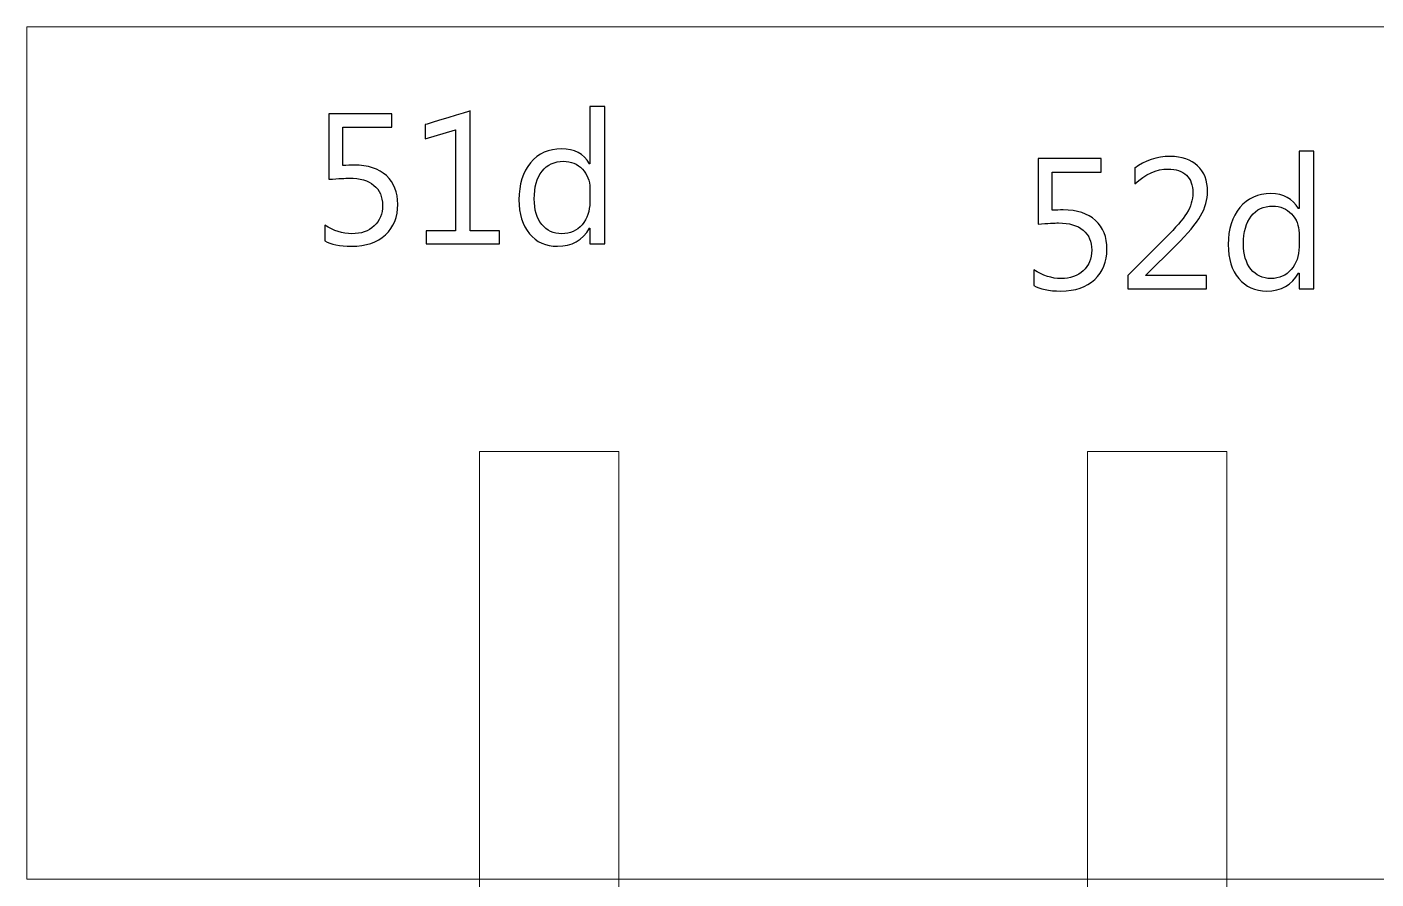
# Model space of a CAD drawing. Header units: centimetres. Extents: x -19.4 to 19.9, y -26.5 to 22.7.
# Drawn here: x 0.096 to 3.168, y 0.977 to 2.917 of the extents above; entities that cross this region are included whole.
import ezdxf

# ---------------------------------------------------------------- set-up
doc = ezdxf.new("R2010")
doc.units = ezdxf.units.CM
doc.header["$MEASUREMENT"] = 0
doc.layers.add('Camada 1', color=7, linetype='Continuous')

msp = doc.modelspace()

# ---------------------------------------------------------------- linework, layer by layer
at = {"layer": 'Camada 1', "color": 7, "lineweight": 9}
for points in [[(0.09623, 0.97706), (7.98655, 0.97706), (7.98655, 2.9174), (0.09623, 2.9174), (0.09623, 0.97706)], [(1.12695, 0.02724), (1.44435, 0.02724), (1.44435, 1.95096), (1.12695, 1.95096), (1.12695, 0.02724)], [(2.51095, 0.02724), (2.82835, 0.02724), (2.82835, 1.95096), (2.51095, 1.95096), (2.51095, 0.02724)]]:
    msp.add_lwpolyline(points, close=True, dxfattribs=at)
at = {"layer": 'Camada 1', "color": 7}
for points, knots in [([(1.41177, 2.4232), (1.41177, 2.4232), (1.3779, 2.4232), (1.3779, 2.4232), (1.3779, 2.4232), (1.3779, 2.4232), (1.3779, 2.4589), (1.3779, 2.4589), (1.3779, 2.4589), (1.3779, 2.4589), (1.37705, 2.4589), (1.37705, 2.4589), (1.37705, 2.4589), (1.36139, 2.43174), (1.33712, 2.41812), (1.30431, 2.41812), (1.30431, 2.41812), (1.27771, 2.41812), (1.2564, 2.42757), (1.24046, 2.44655), (1.24046, 2.44655), (1.22458, 2.46553), (1.21661, 2.49136), (1.21661, 2.5241), (1.21661, 2.5241), (1.21661, 2.55909), (1.22543, 2.58717), (1.24307, 2.60827), (1.24307, 2.60827), (1.2607, 2.62937), (1.2842, 2.63995), (1.31355, 2.63995), (1.31355, 2.63995), (1.34269, 2.63995), (1.36379, 2.62859), (1.37705, 2.6058), (1.37705, 2.6058), (1.37705, 2.6058), (1.3779, 2.6058), (1.3779, 2.6058), (1.3779, 2.6058), (1.3779, 2.6058), (1.3779, 2.73647), (1.3779, 2.73647), (1.3779, 2.73647), (1.3779, 2.73647), (1.41177, 2.73647), (1.41177, 2.73647), (1.41177, 2.73647), (1.41177, 2.73647), (1.41177, 2.4232), (1.41177, 2.4232)], [0, 0, 0, 0, 0.0714286, 0.0714286, 0.0714286, 0.0714286, 0.1428571, 0.1428571, 0.1428571, 0.1428572, 0.2142857, 0.2142857, 0.2142857, 0.2142857, 0.2857143, 0.2857143, 0.2857143, 0.2857143, 0.3571429, 0.3571429, 0.3571429, 0.3571429, 0.4285714, 0.4285714, 0.4285714, 0.4285714, 0.5, 0.5, 0.5, 0.5, 0.5714286, 0.5714286, 0.5714286, 0.5714286, 0.6428571, 0.6428571, 0.6428571, 0.6428572, 0.7142857, 0.7142857, 0.7142857, 0.7142857, 0.7857143, 0.7857143, 0.7857143, 0.7857143, 0.8571429, 0.8571429, 0.8571429, 0.8571429, 1, 1, 1, 1]), ([(0.77422, 2.4304), (0.77422, 2.4304), (0.77422, 2.46638), (0.77422, 2.46638), (0.77422, 2.46638), (0.79447, 2.45312), (0.81507, 2.44648), (0.83602, 2.44648), (0.83602, 2.44648), (0.85698, 2.44648), (0.87384, 2.45241), (0.88668, 2.46426), (0.88668, 2.46426), (0.89946, 2.47605), (0.90588, 2.49178), (0.90588, 2.51133), (0.90588, 2.51133), (0.90588, 2.53073), (0.89931, 2.5459), (0.88626, 2.55676), (0.88626, 2.55676), (0.87314, 2.56763), (0.85444, 2.57306), (0.83003, 2.57306), (0.83003, 2.57306), (0.82177, 2.57306), (0.80625, 2.57222), (0.78353, 2.57059), (0.78353, 2.57059), (0.78353, 2.57059), (0.78353, 2.71954), (0.78353, 2.71954), (0.78353, 2.71954), (0.78353, 2.71954), (0.92704, 2.71954), (0.92704, 2.71954), (0.92704, 2.71954), (0.92704, 2.71954), (0.92704, 2.68906), (0.92704, 2.68906), (0.92704, 2.68906), (0.92704, 2.68906), (0.8157, 2.68906), (0.8157, 2.68906), (0.8157, 2.68906), (0.8157, 2.68906), (0.8157, 2.60185), (0.8157, 2.60185), (0.8157, 2.60185), (0.82481, 2.60241), (0.8332, 2.6027), (0.84096, 2.6027), (0.84096, 2.6027), (0.87264, 2.6027), (0.8972, 2.59472), (0.91455, 2.57885), (0.91455, 2.57885), (0.93191, 2.56297), (0.94059, 2.54117), (0.94059, 2.51351), (0.94059, 2.51351), (0.94059, 2.48487), (0.93128, 2.46179), (0.91258, 2.44437), (0.91258, 2.44437), (0.89388, 2.42687), (0.8682, 2.41812), (0.83567, 2.41812), (0.83567, 2.41812), (0.80823, 2.41812), (0.78776, 2.42221), (0.77422, 2.4304)], [0, 0, 0, 0, 0.0526316, 0.0526316, 0.0526316, 0.0526316, 0.1052632, 0.1052632, 0.1052632, 0.1052632, 0.1578947, 0.1578947, 0.1578947, 0.1578947, 0.2105263, 0.2105263, 0.2105263, 0.2105263, 0.2631579, 0.2631579, 0.2631579, 0.2631579, 0.3157895, 0.3157895, 0.3157895, 0.3157895, 0.3684211, 0.3684211, 0.3684211, 0.3684211, 0.4210526, 0.4210526, 0.4210526, 0.4210526, 0.4736842, 0.4736842, 0.4736842, 0.4736842, 0.5263158, 0.5263158, 0.5263158, 0.5263158, 0.5789474, 0.5789474, 0.5789474, 0.5789474, 0.6315789, 0.6315789, 0.6315789, 0.631579, 0.6842105, 0.6842105, 0.6842105, 0.6842105, 0.7368421, 0.7368421, 0.7368421, 0.7368421, 0.7894737, 0.7894737, 0.7894737, 0.7894737, 0.8421053, 0.8421053, 0.8421053, 0.8421053, 0.8947368, 0.8947368, 0.8947368, 0.8947369, 1, 1, 1, 1]), ([(1.17258, 2.4232), (1.17258, 2.4232), (1.00494, 2.4232), (1.00494, 2.4232), (1.00494, 2.4232), (1.00494, 2.4232), (1.00494, 2.45283), (1.00494, 2.45283), (1.00494, 2.45283), (1.00494, 2.45283), (1.07182, 2.45283), (1.07182, 2.45283), (1.07182, 2.45283), (1.07182, 2.45283), (1.07182, 2.68327), (1.07182, 2.68327), (1.07182, 2.68327), (1.07182, 2.68327), (1.00324, 2.66281), (1.00324, 2.66281), (1.00324, 2.66281), (1.00324, 2.66281), (1.00324, 2.69498), (1.00324, 2.69498), (1.00324, 2.69498), (1.00324, 2.69498), (1.10569, 2.72631), (1.10569, 2.72631), (1.10569, 2.72631), (1.10569, 2.72631), (1.10569, 2.45283), (1.10569, 2.45283), (1.10569, 2.45283), (1.10569, 2.45283), (1.17258, 2.45283), (1.17258, 2.45283), (1.17258, 2.45283), (1.17258, 2.45283), (1.17258, 2.4232), (1.17258, 2.4232)], [0, 0, 0, 0, 0.0909091, 0.0909091, 0.0909091, 0.0909091, 0.1818182, 0.1818182, 0.1818182, 0.1818182, 0.2727273, 0.2727273, 0.2727273, 0.2727273, 0.3636364, 0.3636364, 0.3636364, 0.3636364, 0.4545455, 0.4545455, 0.4545455, 0.4545455, 0.5454545, 0.5454545, 0.5454545, 0.5454546, 0.6363636, 0.6363636, 0.6363636, 0.6363636, 0.7272727, 0.7272727, 0.7272727, 0.7272727, 0.8181818, 0.8181818, 0.8181818, 0.8181818, 1, 1, 1, 1]), ([(1.3779, 2.51887), (1.3779, 2.51887), (1.3779, 2.5502), (1.3779, 2.5502), (1.3779, 2.5502), (1.3779, 2.56735), (1.37225, 2.58188), (1.36097, 2.59374), (1.36097, 2.59374), (1.34961, 2.60566), (1.33528, 2.61159), (1.31793, 2.61159), (1.31793, 2.61159), (1.29725, 2.61159), (1.28095, 2.60397), (1.2691, 2.5888), (1.2691, 2.5888), (1.25725, 2.57356), (1.25132, 2.55253), (1.25132, 2.52572), (1.25132, 2.52572), (1.25132, 2.50124), (1.25704, 2.4819), (1.2684, 2.46772), (1.2684, 2.46772), (1.27976, 2.45354), (1.295, 2.44648), (1.31419, 2.44648), (1.31419, 2.44648), (1.3331, 2.44648), (1.34841, 2.45333), (1.36019, 2.46702), (1.36019, 2.46702), (1.37197, 2.4807), (1.3779, 2.49799), (1.3779, 2.51887)], [0, 0, 0, 0, 0.1, 0.1, 0.1, 0.1, 0.2, 0.2, 0.2, 0.2, 0.3, 0.3, 0.3, 0.3, 0.4, 0.4, 0.4, 0.4, 0.5, 0.5, 0.5, 0.5, 0.6, 0.6, 0.6, 0.6, 0.7, 0.7, 0.7, 0.7, 0.8, 0.8, 0.8, 0.8, 1, 1, 1, 1]), ([(2.38922, 2.3284), (2.38922, 2.3284), (2.38922, 2.36438), (2.38922, 2.36438), (2.38922, 2.36438), (2.40947, 2.35112), (2.43007, 2.34448), (2.45102, 2.34448), (2.45102, 2.34448), (2.47198, 2.34448), (2.48884, 2.35041), (2.50168, 2.36226), (2.50168, 2.36226), (2.51446, 2.37405), (2.52088, 2.38978), (2.52088, 2.40933), (2.52088, 2.40933), (2.52088, 2.42873), (2.51431, 2.4439), (2.50126, 2.45476), (2.50126, 2.45476), (2.48814, 2.46563), (2.46944, 2.47106), (2.44503, 2.47106), (2.44503, 2.47106), (2.43677, 2.47106), (2.42125, 2.47022), (2.39853, 2.46859), (2.39853, 2.46859), (2.39853, 2.46859), (2.39853, 2.61754), (2.39853, 2.61754), (2.39853, 2.61754), (2.39853, 2.61754), (2.54204, 2.61754), (2.54204, 2.61754), (2.54204, 2.61754), (2.54204, 2.61754), (2.54204, 2.58706), (2.54204, 2.58706), (2.54204, 2.58706), (2.54204, 2.58706), (2.4307, 2.58706), (2.4307, 2.58706), (2.4307, 2.58706), (2.4307, 2.58706), (2.4307, 2.49985), (2.4307, 2.49985), (2.4307, 2.49985), (2.43981, 2.50041), (2.4482, 2.5007), (2.45596, 2.5007), (2.45596, 2.5007), (2.48764, 2.5007), (2.5122, 2.49272), (2.52955, 2.47685), (2.52955, 2.47685), (2.54691, 2.46097), (2.55559, 2.43917), (2.55559, 2.41151), (2.55559, 2.41151), (2.55559, 2.38287), (2.54628, 2.35979), (2.52758, 2.34237), (2.52758, 2.34237), (2.50888, 2.32487), (2.4832, 2.31612), (2.45067, 2.31612), (2.45067, 2.31612), (2.42323, 2.31612), (2.40276, 2.32021), (2.38922, 2.3284)], [0, 0, 0, 0, 0.0526316, 0.0526316, 0.0526316, 0.0526316, 0.1052632, 0.1052632, 0.1052632, 0.1052632, 0.1578947, 0.1578947, 0.1578947, 0.1578947, 0.2105263, 0.2105263, 0.2105263, 0.2105263, 0.2631579, 0.2631579, 0.2631579, 0.2631579, 0.3157895, 0.3157895, 0.3157895, 0.3157895, 0.3684211, 0.3684211, 0.3684211, 0.3684211, 0.4210526, 0.4210526, 0.4210526, 0.4210526, 0.4736842, 0.4736842, 0.4736842, 0.4736842, 0.5263158, 0.5263158, 0.5263158, 0.5263158, 0.5789474, 0.5789474, 0.5789474, 0.5789474, 0.6315789, 0.6315789, 0.6315789, 0.631579, 0.6842105, 0.6842105, 0.6842105, 0.6842105, 0.7368421, 0.7368421, 0.7368421, 0.7368421, 0.7894737, 0.7894737, 0.7894737, 0.7894737, 0.8421053, 0.8421053, 0.8421053, 0.8421053, 0.8947368, 0.8947368, 0.8947368, 0.8947369, 1, 1, 1, 1]), ([(2.78208, 2.3212), (2.78208, 2.3212), (2.60343, 2.3212), (2.60343, 2.3212), (2.60343, 2.3212), (2.60343, 2.3212), (2.60343, 2.35126), (2.60343, 2.35126), (2.60343, 2.35126), (2.60343, 2.35126), (2.68979, 2.4379), (2.68979, 2.4379), (2.68979, 2.4379), (2.71187, 2.45998), (2.72761, 2.47833), (2.73699, 2.49301), (2.73699, 2.49301), (2.74645, 2.50768), (2.75117, 2.52342), (2.75117, 2.54007), (2.75117, 2.54007), (2.75117, 2.55714), (2.7463, 2.57041), (2.7365, 2.57979), (2.7365, 2.57979), (2.72669, 2.58917), (2.71279, 2.59383), (2.69473, 2.59383), (2.69473, 2.59383), (2.66827, 2.59383), (2.64294, 2.58254), (2.61867, 2.55996), (2.61867, 2.55996), (2.61867, 2.55996), (2.61867, 2.59552), (2.61867, 2.59552), (2.61867, 2.59552), (2.64181, 2.61359), (2.66876, 2.62262), (2.69945, 2.62262), (2.69945, 2.62262), (2.72591, 2.62262), (2.74673, 2.61542), (2.7619, 2.6011), (2.7619, 2.6011), (2.77707, 2.58678), (2.78462, 2.56751), (2.78462, 2.54338), (2.78462, 2.54338), (2.78462, 2.5244), (2.7794, 2.50578), (2.76888, 2.48764), (2.76888, 2.48764), (2.75844, 2.46951), (2.7396, 2.447), (2.71244, 2.42012), (2.71244, 2.42012), (2.71244, 2.42012), (2.64407, 2.35253), (2.64407, 2.35253), (2.64407, 2.35253), (2.64407, 2.35253), (2.64407, 2.35168), (2.64407, 2.35168), (2.64407, 2.35168), (2.64407, 2.35168), (2.78208, 2.35168), (2.78208, 2.35168), (2.78208, 2.35168), (2.78208, 2.35168), (2.78208, 2.3212), (2.78208, 2.3212)], [0, 0, 0, 0, 0.0526316, 0.0526316, 0.0526316, 0.0526316, 0.1052632, 0.1052632, 0.1052632, 0.1052632, 0.1578947, 0.1578947, 0.1578947, 0.1578947, 0.2105263, 0.2105263, 0.2105263, 0.2105263, 0.2631579, 0.2631579, 0.2631579, 0.2631579, 0.3157895, 0.3157895, 0.3157895, 0.3157895, 0.3684211, 0.3684211, 0.3684211, 0.3684211, 0.4210526, 0.4210526, 0.4210526, 0.4210526, 0.4736842, 0.4736842, 0.4736842, 0.4736842, 0.5263158, 0.5263158, 0.5263158, 0.5263158, 0.5789474, 0.5789474, 0.5789474, 0.5789474, 0.6315789, 0.6315789, 0.6315789, 0.631579, 0.6842105, 0.6842105, 0.6842105, 0.6842105, 0.7368421, 0.7368421, 0.7368421, 0.7368421, 0.7894737, 0.7894737, 0.7894737, 0.7894737, 0.8421053, 0.8421053, 0.8421053, 0.8421053, 0.8947368, 0.8947368, 0.8947368, 0.8947369, 1, 1, 1, 1]), ([(3.02677, 2.3212), (3.02677, 2.3212), (2.9929, 2.3212), (2.9929, 2.3212), (2.9929, 2.3212), (2.9929, 2.3212), (2.9929, 2.3569), (2.9929, 2.3569), (2.9929, 2.3569), (2.9929, 2.3569), (2.99205, 2.3569), (2.99205, 2.3569), (2.99205, 2.3569), (2.97639, 2.32974), (2.95212, 2.31612), (2.91931, 2.31612), (2.91931, 2.31612), (2.89271, 2.31612), (2.8714, 2.32557), (2.85546, 2.34455), (2.85546, 2.34455), (2.83958, 2.36353), (2.83161, 2.38936), (2.83161, 2.4221), (2.83161, 2.4221), (2.83161, 2.45709), (2.84043, 2.48517), (2.85807, 2.50627), (2.85807, 2.50627), (2.8757, 2.52737), (2.8992, 2.53795), (2.92855, 2.53795), (2.92855, 2.53795), (2.95769, 2.53795), (2.97879, 2.52659), (2.99205, 2.5038), (2.99205, 2.5038), (2.99205, 2.5038), (2.9929, 2.5038), (2.9929, 2.5038), (2.9929, 2.5038), (2.9929, 2.5038), (2.9929, 2.63447), (2.9929, 2.63447), (2.9929, 2.63447), (2.9929, 2.63447), (3.02677, 2.63447), (3.02677, 2.63447), (3.02677, 2.63447), (3.02677, 2.63447), (3.02677, 2.3212), (3.02677, 2.3212)], [0, 0, 0, 0, 0.0714286, 0.0714286, 0.0714286, 0.0714286, 0.1428571, 0.1428571, 0.1428571, 0.1428572, 0.2142857, 0.2142857, 0.2142857, 0.2142857, 0.2857143, 0.2857143, 0.2857143, 0.2857143, 0.3571429, 0.3571429, 0.3571429, 0.3571429, 0.4285714, 0.4285714, 0.4285714, 0.4285714, 0.5, 0.5, 0.5, 0.5, 0.5714286, 0.5714286, 0.5714286, 0.5714286, 0.6428571, 0.6428571, 0.6428571, 0.6428572, 0.7142857, 0.7142857, 0.7142857, 0.7142857, 0.7857143, 0.7857143, 0.7857143, 0.7857143, 0.8571429, 0.8571429, 0.8571429, 0.8571429, 1, 1, 1, 1]), ([(2.9929, 2.41687), (2.9929, 2.41687), (2.9929, 2.4482), (2.9929, 2.4482), (2.9929, 2.4482), (2.9929, 2.46535), (2.98725, 2.47988), (2.97597, 2.49174), (2.97597, 2.49174), (2.96461, 2.50366), (2.95028, 2.50959), (2.93293, 2.50959), (2.93293, 2.50959), (2.91225, 2.50959), (2.89595, 2.50197), (2.8841, 2.4868), (2.8841, 2.4868), (2.87225, 2.47156), (2.86632, 2.45053), (2.86632, 2.42372), (2.86632, 2.42372), (2.86632, 2.39924), (2.87204, 2.3799), (2.8834, 2.36572), (2.8834, 2.36572), (2.89476, 2.35154), (2.91, 2.34448), (2.92919, 2.34448), (2.92919, 2.34448), (2.9481, 2.34448), (2.96341, 2.35133), (2.97519, 2.36502), (2.97519, 2.36502), (2.98697, 2.3787), (2.9929, 2.39599), (2.9929, 2.41687)], [0, 0, 0, 0, 0.1, 0.1, 0.1, 0.1, 0.2, 0.2, 0.2, 0.2, 0.3, 0.3, 0.3, 0.3, 0.4, 0.4, 0.4, 0.4, 0.5, 0.5, 0.5, 0.5, 0.6, 0.6, 0.6, 0.6, 0.7, 0.7, 0.7, 0.7, 0.8, 0.8, 0.8, 0.8, 1, 1, 1, 1])]:
    msp.add_open_spline(points, degree=3, knots=knots, dxfattribs=at)
at = {"layer": 'Camada 1', "color": 250, "lineweight": 9}
for points, knots in [([(1.41177, 2.4232), (1.41177, 2.4232), (1.3779, 2.4232), (1.3779, 2.4232), (1.3779, 2.4232), (1.3779, 2.4232), (1.3779, 2.4589), (1.3779, 2.4589), (1.3779, 2.4589), (1.3779, 2.4589), (1.37705, 2.4589), (1.37705, 2.4589), (1.37705, 2.4589), (1.36139, 2.43174), (1.33712, 2.41812), (1.30431, 2.41812), (1.30431, 2.41812), (1.27771, 2.41812), (1.2564, 2.42757), (1.24046, 2.44655), (1.24046, 2.44655), (1.22458, 2.46553), (1.21661, 2.49136), (1.21661, 2.5241), (1.21661, 2.5241), (1.21661, 2.55909), (1.22543, 2.58717), (1.24307, 2.60827), (1.24307, 2.60827), (1.2607, 2.62937), (1.2842, 2.63995), (1.31355, 2.63995), (1.31355, 2.63995), (1.34269, 2.63995), (1.36379, 2.62859), (1.37705, 2.6058), (1.37705, 2.6058), (1.37705, 2.6058), (1.3779, 2.6058), (1.3779, 2.6058), (1.3779, 2.6058), (1.3779, 2.6058), (1.3779, 2.73647), (1.3779, 2.73647), (1.3779, 2.73647), (1.3779, 2.73647), (1.41177, 2.73647), (1.41177, 2.73647), (1.41177, 2.73647), (1.41177, 2.73647), (1.41177, 2.4232), (1.41177, 2.4232)], [0, 0, 0, 0, 0.0714286, 0.0714286, 0.0714286, 0.0714286, 0.1428571, 0.1428571, 0.1428571, 0.1428572, 0.2142857, 0.2142857, 0.2142857, 0.2142857, 0.2857143, 0.2857143, 0.2857143, 0.2857143, 0.3571429, 0.3571429, 0.3571429, 0.3571429, 0.4285714, 0.4285714, 0.4285714, 0.4285714, 0.5, 0.5, 0.5, 0.5, 0.5714286, 0.5714286, 0.5714286, 0.5714286, 0.6428571, 0.6428571, 0.6428571, 0.6428572, 0.7142857, 0.7142857, 0.7142857, 0.7142857, 0.7857143, 0.7857143, 0.7857143, 0.7857143, 0.8571429, 0.8571429, 0.8571429, 0.8571429, 1, 1, 1, 1]), ([(0.77422, 2.4304), (0.77422, 2.4304), (0.77422, 2.46638), (0.77422, 2.46638), (0.77422, 2.46638), (0.79447, 2.45312), (0.81507, 2.44648), (0.83602, 2.44648), (0.83602, 2.44648), (0.85698, 2.44648), (0.87384, 2.45241), (0.88668, 2.46426), (0.88668, 2.46426), (0.89946, 2.47605), (0.90588, 2.49178), (0.90588, 2.51133), (0.90588, 2.51133), (0.90588, 2.53073), (0.89931, 2.5459), (0.88626, 2.55676), (0.88626, 2.55676), (0.87314, 2.56763), (0.85444, 2.57306), (0.83003, 2.57306), (0.83003, 2.57306), (0.82177, 2.57306), (0.80625, 2.57222), (0.78353, 2.57059), (0.78353, 2.57059), (0.78353, 2.57059), (0.78353, 2.71954), (0.78353, 2.71954), (0.78353, 2.71954), (0.78353, 2.71954), (0.92704, 2.71954), (0.92704, 2.71954), (0.92704, 2.71954), (0.92704, 2.71954), (0.92704, 2.68906), (0.92704, 2.68906), (0.92704, 2.68906), (0.92704, 2.68906), (0.8157, 2.68906), (0.8157, 2.68906), (0.8157, 2.68906), (0.8157, 2.68906), (0.8157, 2.60185), (0.8157, 2.60185), (0.8157, 2.60185), (0.82481, 2.60241), (0.8332, 2.6027), (0.84096, 2.6027), (0.84096, 2.6027), (0.87264, 2.6027), (0.8972, 2.59472), (0.91455, 2.57885), (0.91455, 2.57885), (0.93191, 2.56297), (0.94059, 2.54117), (0.94059, 2.51351), (0.94059, 2.51351), (0.94059, 2.48487), (0.93128, 2.46179), (0.91258, 2.44437), (0.91258, 2.44437), (0.89388, 2.42687), (0.8682, 2.41812), (0.83567, 2.41812), (0.83567, 2.41812), (0.80823, 2.41812), (0.78776, 2.42221), (0.77422, 2.4304)], [0, 0, 0, 0, 0.0526316, 0.0526316, 0.0526316, 0.0526316, 0.1052632, 0.1052632, 0.1052632, 0.1052632, 0.1578947, 0.1578947, 0.1578947, 0.1578947, 0.2105263, 0.2105263, 0.2105263, 0.2105263, 0.2631579, 0.2631579, 0.2631579, 0.2631579, 0.3157895, 0.3157895, 0.3157895, 0.3157895, 0.3684211, 0.3684211, 0.3684211, 0.3684211, 0.4210526, 0.4210526, 0.4210526, 0.4210526, 0.4736842, 0.4736842, 0.4736842, 0.4736842, 0.5263158, 0.5263158, 0.5263158, 0.5263158, 0.5789474, 0.5789474, 0.5789474, 0.5789474, 0.6315789, 0.6315789, 0.6315789, 0.631579, 0.6842105, 0.6842105, 0.6842105, 0.6842105, 0.7368421, 0.7368421, 0.7368421, 0.7368421, 0.7894737, 0.7894737, 0.7894737, 0.7894737, 0.8421053, 0.8421053, 0.8421053, 0.8421053, 0.8947368, 0.8947368, 0.8947368, 0.8947369, 1, 1, 1, 1]), ([(1.17258, 2.4232), (1.17258, 2.4232), (1.00494, 2.4232), (1.00494, 2.4232), (1.00494, 2.4232), (1.00494, 2.4232), (1.00494, 2.45283), (1.00494, 2.45283), (1.00494, 2.45283), (1.00494, 2.45283), (1.07182, 2.45283), (1.07182, 2.45283), (1.07182, 2.45283), (1.07182, 2.45283), (1.07182, 2.68327), (1.07182, 2.68327), (1.07182, 2.68327), (1.07182, 2.68327), (1.00324, 2.66281), (1.00324, 2.66281), (1.00324, 2.66281), (1.00324, 2.66281), (1.00324, 2.69498), (1.00324, 2.69498), (1.00324, 2.69498), (1.00324, 2.69498), (1.10569, 2.72631), (1.10569, 2.72631), (1.10569, 2.72631), (1.10569, 2.72631), (1.10569, 2.45283), (1.10569, 2.45283), (1.10569, 2.45283), (1.10569, 2.45283), (1.17258, 2.45283), (1.17258, 2.45283), (1.17258, 2.45283), (1.17258, 2.45283), (1.17258, 2.4232), (1.17258, 2.4232)], [0, 0, 0, 0, 0.0909091, 0.0909091, 0.0909091, 0.0909091, 0.1818182, 0.1818182, 0.1818182, 0.1818182, 0.2727273, 0.2727273, 0.2727273, 0.2727273, 0.3636364, 0.3636364, 0.3636364, 0.3636364, 0.4545455, 0.4545455, 0.4545455, 0.4545455, 0.5454545, 0.5454545, 0.5454545, 0.5454546, 0.6363636, 0.6363636, 0.6363636, 0.6363636, 0.7272727, 0.7272727, 0.7272727, 0.7272727, 0.8181818, 0.8181818, 0.8181818, 0.8181818, 1, 1, 1, 1]), ([(1.3779, 2.51887), (1.3779, 2.51887), (1.3779, 2.5502), (1.3779, 2.5502), (1.3779, 2.5502), (1.3779, 2.56735), (1.37225, 2.58188), (1.36097, 2.59374), (1.36097, 2.59374), (1.34961, 2.60566), (1.33528, 2.61159), (1.31793, 2.61159), (1.31793, 2.61159), (1.29725, 2.61159), (1.28095, 2.60397), (1.2691, 2.5888), (1.2691, 2.5888), (1.25725, 2.57356), (1.25132, 2.55253), (1.25132, 2.52572), (1.25132, 2.52572), (1.25132, 2.50124), (1.25704, 2.4819), (1.2684, 2.46772), (1.2684, 2.46772), (1.27976, 2.45354), (1.295, 2.44648), (1.31419, 2.44648), (1.31419, 2.44648), (1.3331, 2.44648), (1.34841, 2.45333), (1.36019, 2.46702), (1.36019, 2.46702), (1.37197, 2.4807), (1.3779, 2.49799), (1.3779, 2.51887)], [0, 0, 0, 0, 0.1, 0.1, 0.1, 0.1, 0.2, 0.2, 0.2, 0.2, 0.3, 0.3, 0.3, 0.3, 0.4, 0.4, 0.4, 0.4, 0.5, 0.5, 0.5, 0.5, 0.6, 0.6, 0.6, 0.6, 0.7, 0.7, 0.7, 0.7, 0.8, 0.8, 0.8, 0.8, 1, 1, 1, 1]), ([(2.38922, 2.3284), (2.38922, 2.3284), (2.38922, 2.36438), (2.38922, 2.36438), (2.38922, 2.36438), (2.40947, 2.35112), (2.43007, 2.34448), (2.45102, 2.34448), (2.45102, 2.34448), (2.47198, 2.34448), (2.48884, 2.35041), (2.50168, 2.36226), (2.50168, 2.36226), (2.51446, 2.37405), (2.52088, 2.38978), (2.52088, 2.40933), (2.52088, 2.40933), (2.52088, 2.42873), (2.51431, 2.4439), (2.50126, 2.45476), (2.50126, 2.45476), (2.48814, 2.46563), (2.46944, 2.47106), (2.44503, 2.47106), (2.44503, 2.47106), (2.43677, 2.47106), (2.42125, 2.47022), (2.39853, 2.46859), (2.39853, 2.46859), (2.39853, 2.46859), (2.39853, 2.61754), (2.39853, 2.61754), (2.39853, 2.61754), (2.39853, 2.61754), (2.54204, 2.61754), (2.54204, 2.61754), (2.54204, 2.61754), (2.54204, 2.61754), (2.54204, 2.58706), (2.54204, 2.58706), (2.54204, 2.58706), (2.54204, 2.58706), (2.4307, 2.58706), (2.4307, 2.58706), (2.4307, 2.58706), (2.4307, 2.58706), (2.4307, 2.49985), (2.4307, 2.49985), (2.4307, 2.49985), (2.43981, 2.50041), (2.4482, 2.5007), (2.45596, 2.5007), (2.45596, 2.5007), (2.48764, 2.5007), (2.5122, 2.49272), (2.52955, 2.47685), (2.52955, 2.47685), (2.54691, 2.46097), (2.55559, 2.43917), (2.55559, 2.41151), (2.55559, 2.41151), (2.55559, 2.38287), (2.54628, 2.35979), (2.52758, 2.34237), (2.52758, 2.34237), (2.50888, 2.32487), (2.4832, 2.31612), (2.45067, 2.31612), (2.45067, 2.31612), (2.42323, 2.31612), (2.40276, 2.32021), (2.38922, 2.3284)], [0, 0, 0, 0, 0.0526316, 0.0526316, 0.0526316, 0.0526316, 0.1052632, 0.1052632, 0.1052632, 0.1052632, 0.1578947, 0.1578947, 0.1578947, 0.1578947, 0.2105263, 0.2105263, 0.2105263, 0.2105263, 0.2631579, 0.2631579, 0.2631579, 0.2631579, 0.3157895, 0.3157895, 0.3157895, 0.3157895, 0.3684211, 0.3684211, 0.3684211, 0.3684211, 0.4210526, 0.4210526, 0.4210526, 0.4210526, 0.4736842, 0.4736842, 0.4736842, 0.4736842, 0.5263158, 0.5263158, 0.5263158, 0.5263158, 0.5789474, 0.5789474, 0.5789474, 0.5789474, 0.6315789, 0.6315789, 0.6315789, 0.631579, 0.6842105, 0.6842105, 0.6842105, 0.6842105, 0.7368421, 0.7368421, 0.7368421, 0.7368421, 0.7894737, 0.7894737, 0.7894737, 0.7894737, 0.8421053, 0.8421053, 0.8421053, 0.8421053, 0.8947368, 0.8947368, 0.8947368, 0.8947369, 1, 1, 1, 1]), ([(2.78208, 2.3212), (2.78208, 2.3212), (2.60343, 2.3212), (2.60343, 2.3212), (2.60343, 2.3212), (2.60343, 2.3212), (2.60343, 2.35126), (2.60343, 2.35126), (2.60343, 2.35126), (2.60343, 2.35126), (2.68979, 2.4379), (2.68979, 2.4379), (2.68979, 2.4379), (2.71187, 2.45998), (2.72761, 2.47833), (2.73699, 2.49301), (2.73699, 2.49301), (2.74645, 2.50768), (2.75117, 2.52342), (2.75117, 2.54007), (2.75117, 2.54007), (2.75117, 2.55714), (2.7463, 2.57041), (2.7365, 2.57979), (2.7365, 2.57979), (2.72669, 2.58917), (2.71279, 2.59383), (2.69473, 2.59383), (2.69473, 2.59383), (2.66827, 2.59383), (2.64294, 2.58254), (2.61867, 2.55996), (2.61867, 2.55996), (2.61867, 2.55996), (2.61867, 2.59552), (2.61867, 2.59552), (2.61867, 2.59552), (2.64181, 2.61359), (2.66876, 2.62262), (2.69945, 2.62262), (2.69945, 2.62262), (2.72591, 2.62262), (2.74673, 2.61542), (2.7619, 2.6011), (2.7619, 2.6011), (2.77707, 2.58678), (2.78462, 2.56751), (2.78462, 2.54338), (2.78462, 2.54338), (2.78462, 2.5244), (2.7794, 2.50578), (2.76888, 2.48764), (2.76888, 2.48764), (2.75844, 2.46951), (2.7396, 2.447), (2.71244, 2.42012), (2.71244, 2.42012), (2.71244, 2.42012), (2.64407, 2.35253), (2.64407, 2.35253), (2.64407, 2.35253), (2.64407, 2.35253), (2.64407, 2.35168), (2.64407, 2.35168), (2.64407, 2.35168), (2.64407, 2.35168), (2.78208, 2.35168), (2.78208, 2.35168), (2.78208, 2.35168), (2.78208, 2.35168), (2.78208, 2.3212), (2.78208, 2.3212)], [0, 0, 0, 0, 0.0526316, 0.0526316, 0.0526316, 0.0526316, 0.1052632, 0.1052632, 0.1052632, 0.1052632, 0.1578947, 0.1578947, 0.1578947, 0.1578947, 0.2105263, 0.2105263, 0.2105263, 0.2105263, 0.2631579, 0.2631579, 0.2631579, 0.2631579, 0.3157895, 0.3157895, 0.3157895, 0.3157895, 0.3684211, 0.3684211, 0.3684211, 0.3684211, 0.4210526, 0.4210526, 0.4210526, 0.4210526, 0.4736842, 0.4736842, 0.4736842, 0.4736842, 0.5263158, 0.5263158, 0.5263158, 0.5263158, 0.5789474, 0.5789474, 0.5789474, 0.5789474, 0.6315789, 0.6315789, 0.6315789, 0.631579, 0.6842105, 0.6842105, 0.6842105, 0.6842105, 0.7368421, 0.7368421, 0.7368421, 0.7368421, 0.7894737, 0.7894737, 0.7894737, 0.7894737, 0.8421053, 0.8421053, 0.8421053, 0.8421053, 0.8947368, 0.8947368, 0.8947368, 0.8947369, 1, 1, 1, 1]), ([(3.02677, 2.3212), (3.02677, 2.3212), (2.9929, 2.3212), (2.9929, 2.3212), (2.9929, 2.3212), (2.9929, 2.3212), (2.9929, 2.3569), (2.9929, 2.3569), (2.9929, 2.3569), (2.9929, 2.3569), (2.99205, 2.3569), (2.99205, 2.3569), (2.99205, 2.3569), (2.97639, 2.32974), (2.95212, 2.31612), (2.91931, 2.31612), (2.91931, 2.31612), (2.89271, 2.31612), (2.8714, 2.32557), (2.85546, 2.34455), (2.85546, 2.34455), (2.83958, 2.36353), (2.83161, 2.38936), (2.83161, 2.4221), (2.83161, 2.4221), (2.83161, 2.45709), (2.84043, 2.48517), (2.85807, 2.50627), (2.85807, 2.50627), (2.8757, 2.52737), (2.8992, 2.53795), (2.92855, 2.53795), (2.92855, 2.53795), (2.95769, 2.53795), (2.97879, 2.52659), (2.99205, 2.5038), (2.99205, 2.5038), (2.99205, 2.5038), (2.9929, 2.5038), (2.9929, 2.5038), (2.9929, 2.5038), (2.9929, 2.5038), (2.9929, 2.63447), (2.9929, 2.63447), (2.9929, 2.63447), (2.9929, 2.63447), (3.02677, 2.63447), (3.02677, 2.63447), (3.02677, 2.63447), (3.02677, 2.63447), (3.02677, 2.3212), (3.02677, 2.3212)], [0, 0, 0, 0, 0.0714286, 0.0714286, 0.0714286, 0.0714286, 0.1428571, 0.1428571, 0.1428571, 0.1428572, 0.2142857, 0.2142857, 0.2142857, 0.2142857, 0.2857143, 0.2857143, 0.2857143, 0.2857143, 0.3571429, 0.3571429, 0.3571429, 0.3571429, 0.4285714, 0.4285714, 0.4285714, 0.4285714, 0.5, 0.5, 0.5, 0.5, 0.5714286, 0.5714286, 0.5714286, 0.5714286, 0.6428571, 0.6428571, 0.6428571, 0.6428572, 0.7142857, 0.7142857, 0.7142857, 0.7142857, 0.7857143, 0.7857143, 0.7857143, 0.7857143, 0.8571429, 0.8571429, 0.8571429, 0.8571429, 1, 1, 1, 1]), ([(2.9929, 2.41687), (2.9929, 2.41687), (2.9929, 2.4482), (2.9929, 2.4482), (2.9929, 2.4482), (2.9929, 2.46535), (2.98725, 2.47988), (2.97597, 2.49174), (2.97597, 2.49174), (2.96461, 2.50366), (2.95028, 2.50959), (2.93293, 2.50959), (2.93293, 2.50959), (2.91225, 2.50959), (2.89595, 2.50197), (2.8841, 2.4868), (2.8841, 2.4868), (2.87225, 2.47156), (2.86632, 2.45053), (2.86632, 2.42372), (2.86632, 2.42372), (2.86632, 2.39924), (2.87204, 2.3799), (2.8834, 2.36572), (2.8834, 2.36572), (2.89476, 2.35154), (2.91, 2.34448), (2.92919, 2.34448), (2.92919, 2.34448), (2.9481, 2.34448), (2.96341, 2.35133), (2.97519, 2.36502), (2.97519, 2.36502), (2.98697, 2.3787), (2.9929, 2.39599), (2.9929, 2.41687)], [0, 0, 0, 0, 0.1, 0.1, 0.1, 0.1, 0.2, 0.2, 0.2, 0.2, 0.3, 0.3, 0.3, 0.3, 0.4, 0.4, 0.4, 0.4, 0.5, 0.5, 0.5, 0.5, 0.6, 0.6, 0.6, 0.6, 0.7, 0.7, 0.7, 0.7, 0.8, 0.8, 0.8, 0.8, 1, 1, 1, 1])]:
    msp.add_open_spline(points, degree=3, knots=knots, dxfattribs=at)

doc.saveas('drawing.dxf')
